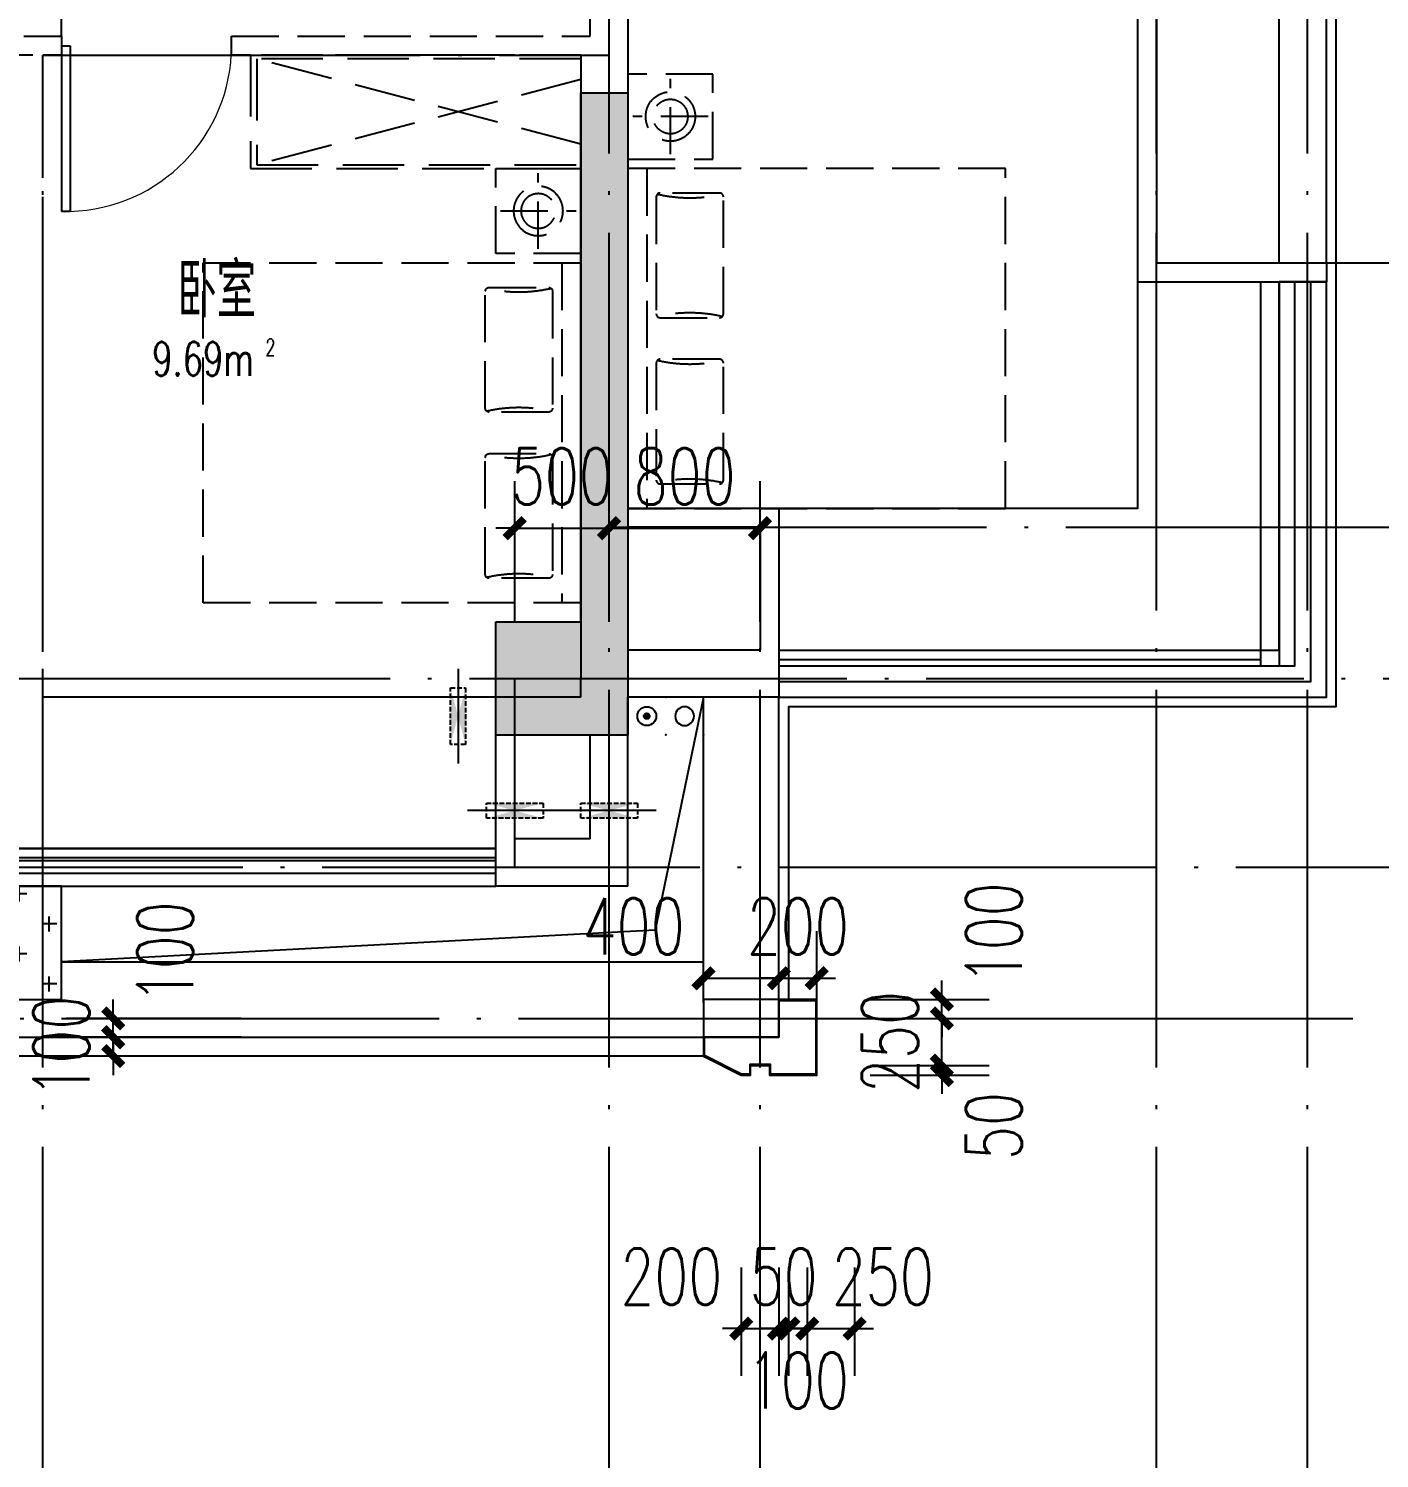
# Model space of a CAD drawing. Extents: x 41972 to 370663, y -1070170 to -56660.
# Drawn here: x 265122 to 272278, y -134116 to -126546 of the extents above; entities that cross this region are included whole.
import ezdxf
from ezdxf.xclip import XClip

# ---------------------------------------------------------------- set-up
doc = ezdxf.new("R2010")
doc.units = 0
doc.header["$LTSCALE"] = 1000
doc.header["$MEASUREMENT"] = 0
doc.header["$XCLIPFRAME"] = 0
for name, pattern in [('110-bz$0$DASH', [0.35, 0.25, -0.1]), ('130-bz$0$DASH', [0.35, 0.25, -0.1]), ('DASH', [0.35, 0.25, -0.1]), ('DOTE', [2.4200000000000004, 2, -0.2, 0.02, -0.2])]:
    doc.linetypes.add(name, pattern=pattern)
doc.layers.get('Defpoints').update_dxf_attribs({"color": 250})
for name, color, linetype in [('110-bz$0$A-FURN_家具', 251, 'Continuous'), ('110-bz$0$A-WALL-墙', 4, 'Continuous'), ('110-bz$0$A-WINDOW-门窗', 2, 'Continuous'), ('110-bz$0$A-填充', 8, 'Continuous'), ('110-bz$0$A-栏杆、扶手', 163, 'Continuous'), ('110-bz$0$A-看线（阳台、空调板、线脚、雨棚等）', 11, 'Continuous'), ('130-bz$0$A-FURN_家具', 251, 'Continuous'), ('A-AXIS_轴号', 3, 'Continuous'), ('A-COLUMN_结构柱', 4, 'Continuous'), ('A-DOTE_轴线', 215, 'DOTE'), ('A-METAL_金属构件', 137, 'Continuous'), ('A-OVER_看线', 253, 'Continuous'), ('A-PUB_DIM_细部尺寸', 64, 'Continuous'), ('A-PUB_HATCH_柱填充', 9, 'Continuous'), ('A-WALL-墙', 4, 'Continuous'), ('A-套管', 140, 'Continuous'), ('A-投影线', 5, 'DASH'), ('A-楼板开洞', 1, 'Continuous'), ('A-立管', 6, 'Continuous'), ('HXwz$0$A-房间名称', 31, 'Continuous'), ('SG-BZC$0$A-立管', 6, 'Continuous'), ('WALL', 9, 'Continuous')]:
    doc.layers.add(name, color=color, linetype=linetype)
doc.styles.add('_TCH_DIM_T3', font='SIMPLEX', dxfattribs={"width": 0.7058823529411765, "bigfont": 'GBCBIG.shx'})
doc.styles.add('HXwz$0$_TCH_SPACE', font='SIMPLEX', dxfattribs={"bigfont": 'GBCBIG'})
doc.dimstyles.new('_TCH_ARCH&&100', dxfattribs={"dimtxt": 297.5, "dimasz": 100, "dimexe": 250, "dimexo": 300, "dimgap": 126.25, "dimtad": 1, "dimdec": 0, "dimzin": 0, "dimdsep": 46, "dimtxsty": '_TCH_DIM_T3', "dimblk": 'ARCHTICK', "dimcen": 0.09, "dimclrt": 7, "dimazin": 2, "dimtfac": 1, "dimtdec": 0, "dimtix": 1, "dimtmove": 2, "dimatfit": 3, "dimfxl": 100, "dimtolj": 1, "dimtzin": 0, "dimarcsym": 0})

# ---------------------------------------------------------------- blocks, each defined once
blk = doc.blocks.new('110-bz$0$A$C642F243C')
at = {"layer": '110-bz$0$A-FURN_家具', "linetype": '110-bz$0$DASH'}
for p, q in [((0, 599.9999999997672), (1300.000000030734, 599.9999999997672)), ((0, 0), (0, 599.9999999997672)), ((1300.000000030734, 599.9999999997672), (1300.000000030734, 0)), ((20, 579.9999999997672), (1280.000000030734, 579.9999999997672)), ((20, 20), (20, 579.9999999997672)), ((20, 579.9999999997672), (1280.000000030734, 20)), ((20, 20), (1280.000000030734, 579.9999999997672)), ((1280.000000030734, 579.9999999997672), (1280.000000030734, 20)), ((1300.000000030734, 0), (0, 0)), ((1280.000000030734, 20), (20, 20))]:
    blk.add_line(p, q, dxfattribs=at)
blk = doc.blocks.new('130-bz$0$A$C15F22F64')
at = {"layer": '130-bz$0$A-FURN_家具', "linetype": '130-bz$0$DASH'}
for p, q in [((449.9999999720603, 0), (0, 0)), ((0, 0), (0, -449.9999999988358)), ((449.9999999720603, -449.9999999988358), (449.9999999720603, 0)), ((224.9999999818392, -425.0000000826549), (224.9999999799766, -25.00000009755604)), ((424.9999999734573, -225.0000000901055), (24.99999998835847, -225.0000000901055)), ((0, -449.9999999988358), (449.9999999720603, -449.9999999988358)), ((1999.999999988824, -499.9999999001157), (-1.117587089538574e-08, -499.9999999001157)), ((-1.117587089538574e-08, -499.9999999001157), (-1.117587089538574e-08, -2299.999999900116)), ((99.99999998882413, -499.9999999001157), (99.99999998882413, -2299.999999998836)), ((1999.999999988824, -2299.999999900116), (1999.999999988824, -499.9999999001157)), ((149.9999999888241, -649.9999999001157), (149.9999999888241, -1270.00000080443)), ((149.9999999888241, -649.9999999988358), (149.9999999888241, -1270.00000090315)), ((149.9999999888241, -649.9999999988358), (149.9999999888241, -1270.00000090315)), ((485.5999999889173, -629.9999999001157), (169.9999999888241, -629.9999999001157)), ((485.5999999889173, -629.9999999988358), (169.9999999888241, -629.9999999988358)), ((485.5999999889173, -629.9999999988358), (169.9999999888241, -629.9999999988358)), ((505.5999999889173, -1270.00000080443), (505.5999999889173, -649.9999999001157)), ((505.5999999889173, -1270.00000090315), (505.5999999889173, -649.9999999988358)), ((505.5999999889173, -1270.00000090315), (505.5999999889173, -649.9999999988358)), ((169.9999999888241, -1290.00000080443), (485.5999999889173, -1290.00000080443)), ((169.9999999888241, -1290.00000090315), (485.5999999889173, -1290.00000090315)), ((169.9999999888241, -1290.00000090315), (485.5999999889173, -1290.00000090315)), ((485.5999999889173, -1509.999998847721), (169.9999999888241, -1509.999998847721)), ((485.5999999889173, -1509.999998946441), (169.9999999888241, -1509.999998946441)), ((485.5999999889173, -1509.999998946441), (169.9999999888241, -1509.999998946441)), ((149.9999999888241, -1529.999998847721), (149.9999999888241, -2149.999999752035)), ((149.9999999888241, -1529.999998946441), (149.9999999888241, -2149.999999850756)), ((149.9999999888241, -1529.999998946441), (149.9999999888241, -2149.999999850756)), ((505.5999999889173, -2149.999999752035), (505.5999999889173, -1529.999998847721)), ((505.5999999889173, -2149.999999850756), (505.5999999889173, -1529.999998946441)), ((505.5999999889173, -2149.999999850756), (505.5999999889173, -1529.999998946441)), ((169.9999999888241, -2169.999999752035), (485.5999999889173, -2169.999999752035)), ((169.9999999888241, -2169.999999850756), (485.5999999889173, -2169.999999850756)), ((169.9999999888241, -2169.999999850756), (485.5999999889173, -2169.999999850756)), ((-1.117587089538574e-08, -2299.999999900116), (1999.999999988824, -2299.999999900116)), ((450.0000000158325, -2349.999999718508), (-1.117587089538574e-08, -2349.999999718508)), ((-1.117587089538574e-08, -2349.999999718508), (-1.117587089538574e-08, -2799.999999718508)), ((224.9999999981374, -2374.999999620719), (224.9999999962747, -2774.999999634689)), ((450.0000000158325, -2799.999999718508), (450.0000000158325, -2349.999999718508)), ((425.000000004191, -2574.999999627704), (24.99999999022111, -2574.999999627704)), ((-1.117587089538574e-08, -2799.999999718508), (450.0000000158325, -2799.999999718508))]:
    blk.add_line(p, q, dxfattribs=at)
for centre, radius in [((224.9999999799766, -224.9999999913853), 130.909090888932), ((224.9999999799766, -224.9999999913853), 91.63636362225245), ((224.9999999962747, -2574.999999726424), 130.9090908984569), ((224.9999999962747, -2574.999999726424), 91.63636362891987)]:
    blk.add_circle(centre, radius, dxfattribs=at)
for centre, radius, start, end in [((169.9999999888241, -649.9999999001157), 20, 90, 180), ((169.9999999888241, -649.9999999988358), 20, 90, 180), ((169.9999999888241, -649.9999999988358), 20, 90, 180), ((327.7999999888707, 112.3759213716257), 767.7355647791629, 257.0582639374383, 282.9417360625617), ((327.7999999888707, 112.3759212729055), 767.7355647791629, 257.0582639374383, 282.9417360625617), ((327.7999999888707, 112.3759212729055), 767.7355647791629, 257.0582639374383, 282.9417360625617), ((485.5999999889173, -649.9999999001157), 20, 0, 90), ((485.5999999889173, -649.9999999988358), 20, 0, 90), ((485.5999999889173, -649.9999999988358), 20, 0, 90), ((169.9999999888241, -1270.00000080443), 20, 180, 270), ((169.9999999888241, -1270.00000090315), 20, 180, 270), ((169.9999999888241, -1270.00000090315), 20, 180, 270), ((327.7999999888707, -2032.37592207524), 767.7355647782902, 77.05826393743826, 102.9417360625617), ((327.7999999888707, -2032.37592217396), 767.7355647782902, 77.05826393743826, 102.9417360625617), ((327.7999999888707, -2032.37592217396), 767.7355647782902, 77.05826393743826, 102.9417360625617), ((485.5999999889173, -1270.00000080443), 20, 270, 0), ((485.5999999889173, -1270.00000090315), 20, 270, 0), ((485.5999999889173, -1270.00000090315), 20, 270, 0), ((169.9999999888241, -1529.999998847721), 20, 90, 180), ((169.9999999888241, -1529.999998946441), 20, 90, 180), ((169.9999999888241, -1529.999998946441), 20, 90, 180), ((485.5999999889173, -1529.999998847721), 20, 0, 90), ((485.5999999889173, -1529.999998946441), 20, 0, 90), ((485.5999999889173, -1529.999998946441), 20, 0, 90), ((327.7999999888707, -767.6240775759798), 767.7355647791629, 257.0582639374383, 282.9417360625617), ((327.7999999888707, -767.6240776747), 767.7355647791629, 257.0582639374383, 282.9417360625617), ((327.7999999888707, -767.6240776747), 767.7355647791629, 257.0582639374383, 282.9417360625617), ((169.9999999888241, -2149.999999752035), 20, 180, 270), ((169.9999999888241, -2149.999999850756), 20, 180, 270), ((169.9999999888241, -2149.999999850756), 20, 180, 270), ((327.7999999888707, -2912.375921022845), 767.7355647782902, 77.05826393743826, 102.9417360625617), ((327.7999999888707, -2912.375921121566), 767.7355647782902, 77.05826393743826, 102.9417360625617), ((327.7999999888707, -2912.375921121566), 767.7355647782902, 77.05826393743826, 102.9417360625617), ((485.5999999889173, -2149.999999752035), 20, 270, 0), ((485.5999999889173, -2149.999999850756), 20, 270, 0), ((485.5999999889173, -2149.999999850756), 20, 270, 0)]:
    blk.add_arc(centre, radius, start, end, dxfattribs=at)
blk = doc.blocks.new('110-bz$0$$DorLib2D$00000001')
for p, q in [((0.45, 0.9750000000000001), (0.5000000000000002, 0.9750000000000001)), ((0.45, 0), (0.45, 0.9750000000000001)), ((0.5, 0), (0.5, 0.9750000000000001)), ((0.5, 0), (0.45, 0))]:
    blk.add_line(p, q)
at = {"lineweight": 13}
blk.add_arc((0.475, 0), 0.975, 91.4692835813538, 180, dxfattribs=at)
blk = doc.blocks.new('110-bz$0$$WINLIB2D$00000001')
at = {"color": 0}
for points in [[(-0.4999999999999964, 0.5000000000000142), (-0.4999999999999964, -0.4999999999999858)], [(-0.4999999999999964, 0.5000000000000142), (0.5000000000000036, 0.5000000000000142)], [(0.5000000000000036, -0.4999999999999858), (0.5000000000000036, 0.5000000000000142)], [(0.5000000000000036, 0.1666666666666714), (-0.4999999999999964, 0.1666666666666714)], [(0.5000000000000036, -0.1666666666666572), (-0.4999999999999964, -0.1666666666666572)], [(-0.4999999999999964, -0.4999999999999858), (0.5000000000000036, -0.4999999999999858)]]:
    blk.add_lwpolyline(points, dxfattribs=at)
blk = doc.blocks.new('110-bz')
at = {"layer": '110-bz$0$A-填充'}
h = blk.add_hatch(dxfattribs=at)
h.set_pattern_fill('CROSS', color=8, scale=100)
h.set_pattern_definition([(0, (0, 0), (158.75, 158.75), [79.375, -238.125]), (90, (39.6875, -39.6875), (-158.75, 158.75), [79.375, -238.125])])
h.paths.add_polyline_path([(6599.999999991065, -1100.00000647211), (6599.999999998603, -1699.999999954918), (11550.00000010958, -1699.99999989249), (11550.00000162059, -1100.000017151062)])
at = {"layer": '110-bz$0$A-WALL-墙'}
for p, q in [((-99.99999999988358, 2200.000000000007), (-99.99999999970896, 4600.000000000007)), ((900.0000000000582, 4600), (900.0000000000582, 2100)), ((150.0000000001164, 2200), (150.0000000002838, 4500)), ((800.0000000000582, 4500), (800.0000000000582, 2200)), ((3600.000000000059, 3500.000000000175), (3600.000000000058, 3300)), ((3800.000000000059, 3400.000000000038), (3800.000000000059, 3500.000000000175)), ((3600.000000000058, 3300.000000000005), (3599.999999999947, 900)), ((3850.000000000058, 3300.000000000059), (3849.999999999942, 800)), ((-99.99999999988358, 2200.000000000005), (-99.99999999988887, 2099.999999999938)), ((800.0000000000582, 2200), (150.0000000001164, 2200)), ((-99.99999999988887, 2099.999999999938), (150.0000000001111, 2099.999999999925)), ((900.0000000000582, 2100), (150.0000000001111, 2100)), ((2799.999999999942, 900), (3599.999999999947, 900)), ((2799.999999999942, 900), (2799.999999999942, 150)), ((2899.999999999942, 800), (3599.999999999942, 800)), ((2899.999999999942, 800), (2899.999999999942, 150)), ((3599.999999999942, 800), (3599.999999999942, 150)), ((3849.999999999942, 800), (3849.999999999942, 0)), ((2799.999999999942, 150), (2799.999999998414, -99.99999999999999)), ((2899.999999999942, 150), (3599.999999999942, 150)), ((3849.999999999942, -100), (3849.999999999942, 0)), ((2799.999999998414, -99.99999999999999), (2899.999999999942, -100)), ((2899.999999999942, -100), (3599.999999999942, -100)), ((3599.999999999942, -200), (3599.999999999942, -100)), ((3849.999999999942, -100), (4299.999999999942, -100)), ((4299.999999999943, -900), (4299.999999999942, -100)), ((3599.999999999942, -1100), (3599.999999999942, -200)), ((3799.999999999942, -850), (3799.999999999942, -300)), ((3799.999999999942, -300), (4199.999999999942, -300)), ((4199.999999999942, -850), (4199.999999999942, -300)), ((3799.999999999942, -850), (4199.999999999942, -850)), ((4299.999999998676, -1100), (4299.999999998676, -900.0000000000003)), ((3599.999999999942, -1100), (4199.999999999942, -1100)), ((4199.999999999942, -1100), (4299.999999998676, -1100))]:
    blk.add_line(p, q, dxfattribs=at)
at = {"layer": '110-bz$0$A-WALL-墙', "linetype": '110-bz$0$DASH'}
for p, q in [((5699.999999999803, 3400.000000000776), (3800.000000000059, 3400.000000000038)), ((5699.999999999841, 3300.000000000777), (5699.999999999803, 3400.000000000776)), ((6800.000000000001, 3400.000000001202), (6599.999999999812, 3400.000000001125)), ((6599.999999999812, 3400.000000001125), (6599.999999999851, 3300.000000001126)), ((3850.000000000058, 3300.000000000059), (5699.999999999841, 3300.000000000777)), ((6599.999999999851, 3300.000000001126), (6700.000000000059, 3300.000000001165)), ((6700.000000001863, 200), (6700.000000000059, 3300.000000001165)), ((6700.000000002503, -899.9999999995343), (6700.000000001863, 200)), ((6700.000000002503, -899.9999999995343), (6800.000000002503, -899.9999999994761))]:
    blk.add_line(p, q, dxfattribs=at)
at = {"layer": '110-bz$0$A-WINDOW-门窗'}
for p, q in [((150.0000000001111, 2099.999999999925), (-99.9999999998889, 2099.999999999939)), ((2799.999999998414, 150), (2799.999999998414, -100)), ((3850, -100.0000000001164), (6700.000007195456, -100.0001581414836))]:
    blk.add_line(p, q, dxfattribs=at)
for points in [[(2799.999999998414, -100), (-100.0000000000053, -99.99999999999999), (-99.9999999998889, 2099.999999999939)], [(2799.999999998414, -16.66666666666667), (-16.66666666666757, -16.66666666666666), (-16.66666666655557, 2099.999999999934)], [(2799.999999998414, 66.66666666666666), (66.66666666667018, 66.66666666666667), (66.66666666677776, 2099.99999999993)], [(2799.999999998414, 150), (150.0000000000079, 150), (150.0000000001111, 2099.999999999925)], [(900.0000000004948, 2099.999999999534), (899.9999999993597, 900.0000000005821), (3599.999999979103, 900.0000000005821)]]:
    blk.add_lwpolyline(points, dxfattribs=at)
at = {"layer": '110-bz$0$A-填充', "color": 8}
blk.add_lwpolyline([(6599.999999991036, -1100.00000647211), (11550.00000162059, -1100.000017151062), (11550.00000010958, -1699.99999989249), (6599.999999998603, -1699.999999954918), (6599.999999991036, -1100.00000647211)], dxfattribs=at)
at = {"layer": '110-bz$0$A-栏杆、扶手'}
for p, q in [((4299.999999996187, -900.0000000009313), (11549.99999999104, -900)), ((4299.999999996187, -950.0000000009313), (11549.99999999104, -950))]:
    blk.add_line(p, q, dxfattribs=at)
for points in [[(2799.999999998661, 149.9999999992142), (249.9999989317439, 149.9999999996799)], [(2799.999999998661, 99.9999999992142), (249.9999989317439, 99.99999999965075)]]:
    blk.add_lwpolyline(points, dxfattribs=at)
at = {"layer": '110-bz$0$A-看线（阳台、空调板、线脚、雨棚等）'}
for points in [[(11550.0000002179, -1899.99999989249), (2800.000000000058, -1900.000000000349), (2800.000000000058, -100.0000000006985)], [(6599.999999996071, -1499.999999954947), (3200.000000000058, -1499.999999997817), (3200.000000000058, -100.0000000006985)], [(11550.0000002179, -1699.99999989249), (6599.999999998603, -1699.999999954947)]]:
    blk.add_lwpolyline(points, dxfattribs=at)
at = {"layer": 'A-WALL-墙'}
for p, q in [((149.9999989299977, 2100.000000000172), (149.9999989300559, 66.66666666694518)), ((249.9999989299977, 2100.000000000175), (149.9999989299977, 2100.000000000172)), ((249.9999989299977, 2100.000000000175), (249.9999989300559, 66.666666666948)), ((249.9999989300559, 66.666666666948), (149.9999989300559, 66.66666666694518))]:
    blk.add_line(p, q, dxfattribs=at)
at = {"layer": 'A-投影线'}
blk.add_line((6600.000000003172, 3400.000000001019), (6600.000000003172, 4506.250000000087), dxfattribs=at)
at = {"layer": 'A-楼板开洞'}
blk.add_lwpolyline([(3199.999999991094, -100.0000000000582), (3455.957600045978, -1332.643869578751), (6599.999999996071, -1499.999999954947)], dxfattribs=at)
ref = blk.add_blockref('110-bz$0$A$C642F243C', (3400.009999942326, 2700.000000000116), dxfattribs=dict(xscale=1.6923))
XClip(ref).set_block_clipping_path([(1300.5909118076088, 0), (1300.0000000307336, 629.9999999730499), (265.90439050817076, 599.9999999996508), (265.9043905082581, -4.493631422519684e-08), (1070.8561189402608, -4.493631422519684e-08)])
ref = blk.add_blockref('130-bz$0$A$C15F22F64', (3599.999999988882, 3199.999999900698), dxfattribs=dict(xscale=-1, rotation=359.9999999999864))
XClip(ref).set_block_clipping_path([(-1, -2299.99999990013), (2061.492277801939, 0)])
ref = blk.add_blockref('130-bz$0$A$C15F22F64', (3849.999999991036, 2700.000000000116))
XClip(ref).set_block_clipping_path([(-1, -2299.99999990013), (2061.492277801939, 0)])
at = {"layer": '110-bz$0$A-WINDOW-门窗', "xscale": -900, "yscale": 900, "zscale": 100, "rotation": 180.0000000000222}
blk.add_blockref('110-bz$0$$DorLib2D$00000001', (6149.999999999825, 3350.000000000951), dxfattribs=at)
at = {"layer": '110-bz$0$A-WINDOW-门窗', "xscale": -7249.999999992404, "yscale": 200, "zscale": 200}
blk.add_blockref('110-bz$0$$WINLIB2D$00000001', (7924.999999994878, -1000), dxfattribs=at)
blk = doc.blocks.new('34GTQ24TG')
at = {"layer": 'A-立管'}
blk.add_hatch(color=256, dxfattribs=at).paths.add_polyline_path([(0, -15, -1), (0, 14.99999999976717, -1), (0, -15)])
for radius in [49.99999999999999, 15]:
    blk.add_circle((0, 0), radius, dxfattribs=at)
blk = doc.blocks.new('SG-BZC$0$立管%%c100')
at = {"layer": 'SG-BZC$0$A-立管'}
blk.add_circle((100, -100), 50, dxfattribs=at)
for p in [(0, 0), (200, 0), (0, -200), (200, -200)]:
    blk.add_point(p, dxfattribs=at)
blk = doc.blocks.new('SG-BZC')
at = {"layer": 'A-立管', "xscale": -1}
blk.add_blockref('34GTQ24TG', (-8049.792000439746, 900.208000004437), dxfattribs=at)
at = {"layer": 'SG-BZC$0$A-立管', "xscale": 0.9979199999999996, "yscale": 0.9979199999999996, "zscale": 0.9979199999999996, "rotation": 180}
blk.add_blockref('SG-BZC$0$立管%%c100', (-8150.416001510195, 800.416000215715), dxfattribs=at)
blk = doc.blocks.new('P-套管（空调预留洞高位）')
at = {"layer": 'A-套管', "ltscale": 0.1}
h = blk.add_hatch(color=256, dxfattribs=at)
h.dxf.hatch_style = 1
h.paths.add_polyline_path([(150.0000000000291, 40.00000000001455), (-150.0000000106811, 40.00000000001455), (2.5902409106493e-09, -9.167706593871117e-10), (150.0000000000291, 40.00000000001455)])
h.paths.add_polyline_path([(2.5902409106493e-09, -9.167706593871117e-10), (-149.9999999894935, -39.99999999998545), (150.0000000105065, -39.99999999998545), (2.5902409106493e-09, -9.167706593871117e-10)])
blk.add_line((249.9999999999709, 1.455191522836685e-11), (-249.9999999999709, 2.91038304567337e-11), dxfattribs=at)
at = {"layer": 'A-套管', "linetype": 'DASH', "ltscale": 0.1}
blk.add_lwpolyline([(150.0000000105647, -39.99999999998545), (-149.9999999894353, -39.99999999998545), (-150.0000000105647, 40.00000000001455), (150.0000000000291, 40.00000000001455)], close=True, dxfattribs=at)
blk = doc.blocks.new('CG-BZC')
at = {"layer": 'A-套管', "extrusion": (0, 0, -1), "zscale": -1, "rotation": 90}
blk.add_blockref('P-套管（空调预留洞高位）', (-2239.745442436804, -7999.999408997217), dxfattribs=at)
at = {"layer": 'A-套管', "extrusion": (0, 0, -1), "zscale": -1}
for p in [(-1439.74544030457, -8499.999408717966), (-1939.745441375155, -8499.999408717966)]:
    blk.add_blockref('P-套管（空调预留洞高位）', p, dxfattribs=at)
blk = doc.blocks.new('A$C18840BC2')
at = {"layer": 'A-PUB_HATCH_柱填充'}
blk.add_hatch(color=256, dxfattribs=at).paths.add_polyline_path([(-0.005030293570598587, 1200.000000009488), (699.9949697064294, 1200.000000009488), (699.9949697064294, 1800.000000009488), (249.9949697064294, 1800.000000009488), (249.9949697064294, 4599.999991672928), (-0.005030293570598587, 4599.999991672928), (-0.005030293570598587, 1200.000000009488)])
at = {"layer": 'A-COLUMN_结构柱'}
for p, q in [((249.9949697064294, 4599.999991672928), (-0.005030293570598587, 4599.999991672928)), ((-0.005030293570598587, 4599.999991672928), (-0.005030293570598587, 1200.000000009488)), ((249.9949697064294, 1800.000000009488), (249.9949697064294, 4599.999991672928)), ((699.9949697064294, 1800.000000009488), (249.9949697064294, 1800.000000009488)), ((699.9949697064294, 1200.000000009488), (699.9949697064294, 1800.000000009488)), ((-0.005030293570598587, 1200.000000009488), (699.9949697064294, 1200.000000009488))]:
    blk.add_line(p, q, dxfattribs=at)
blk = doc.blocks.new('_ArchTick')
at = {"color": 0, "linetype": 'ByBlock', "const_width": 0.4}
blk.add_lwpolyline([(-0.5, -0.5), (0.5, 0.5)], dxfattribs=at)
blk = doc.blocks.new('*D5124')
at = {"layer": 'A-AXIS_轴号', "color": 0, "lineweight": -2, "transparency": 16777216}
for p, q in [((38246.6808225337, 16299.99973641622), (37363.02300763097, 16299.99973641622)), ((37613.02300763097, 14999.99973641627), (37613.02300763097, 16299.99973641622)), ((38246.6808225337, 14999.99973641627), (37363.02300763097, 14999.99973641627))]:
    blk.add_line(p, q, dxfattribs=at)
at = {"layer": 'Defpoints', "color": 0, "transparency": 16777216}
for p in [(37613.02300763097, 16299.99973641622), (38546.6808225337, 16299.99973641622), (38546.6808225337, 14999.99973641627)]:
    blk.add_point(p, dxfattribs=at)
at = {"layer": 'A-AXIS_轴号', "color": 0, "lineweight": -2, "transparency": 16777216, "xscale": 100, "yscale": 100, "zscale": 100}
for p, rotation in [((37613.02300763097, 16299.99973641622), 90), ((37613.02300763097, 14999.99973641627), 270)]:
    blk.add_blockref('_ArchTick', p, dxfattribs=dict(at, rotation=rotation))
at = {"layer": 'A-AXIS_轴号', "color": 7, "transparency": 16777216, "insert": (37338.02300763097, 15649.99973641625), "char_height": 297.5, "attachment_point": 5, "rotation": 90, "style": '_TCH_DIM_T3'}
blk.add_mtext('\\A1;1300', dxfattribs=at)
blk = doc.blocks.new('*D5212')
at = {"layer": 'A-PUB_DIM_细部尺寸', "color": 0, "lineweight": -2, "transparency": 16777216}
for p, q in [((40800.00044712747, 11999.99973641627), (40800.00044712747, 12745.24324153876)), ((41300.00044712747, 11999.99973641627), (41300.00044712747, 12745.24324153876)), ((40800.00044712747, 12495.24324153876), (40700.00044712747, 12495.24324153876)), ((40800.00044712747, 12495.24324153876), (41300.00044712747, 12495.24324153876)), ((41300.00044712747, 12495.24324153876), (41400.00044712747, 12495.24324153876))]:
    blk.add_line(p, q, dxfattribs=at)
at = {"layer": 'Defpoints', "color": 0, "transparency": 16777216}
for p in [(41300.00044712747, 12495.24324153876), (40800.00044712747, 11699.99973641627), (41300.00044712747, 11699.99973641627)]:
    blk.add_point(p, dxfattribs=at)
at = {"layer": 'A-PUB_DIM_细部尺寸', "color": 0, "lineweight": -2, "transparency": 16777216, "xscale": 100, "yscale": 100, "zscale": 100}
blk.add_blockref('_ArchTick', (40800.00044712747, 12495.24324153876), dxfattribs=at)
at = {"layer": 'A-PUB_DIM_细部尺寸', "color": 0, "lineweight": -2, "transparency": 16777216, "xscale": 100, "yscale": 100, "zscale": 100, "rotation": 180}
blk.add_blockref('_ArchTick', (41300.00044712747, 12495.24324153876), dxfattribs=at)
at = {"layer": 'A-PUB_DIM_细部尺寸', "color": 7, "transparency": 16777216, "insert": (41050.00044712747, 12770.24324153876), "char_height": 297.5, "attachment_point": 5, "style": '_TCH_DIM_T3'}
blk.add_mtext('\\A1;500', dxfattribs=at)
blk = doc.blocks.new('*D5213')
at = {"layer": 'A-PUB_DIM_细部尺寸', "color": 0, "lineweight": -2, "transparency": 16777216}
for p, q in [((41300.00044712747, 11999.99973641627), (41300.00044712747, 12745.24324153876)), ((42100.00044605523, 11999.99973641627), (42100.00044605523, 12745.24324153876)), ((41300.00044712747, 12495.24324153876), (42100.00044605523, 12495.24324153876))]:
    blk.add_line(p, q, dxfattribs=at)
at = {"layer": 'Defpoints', "color": 0, "transparency": 16777216}
for p in [(42100.00044605523, 12495.24324153876), (41300.00044712747, 11699.99973641627), (42100.00044605523, 11699.99973641627)]:
    blk.add_point(p, dxfattribs=at)
at = {"layer": 'A-PUB_DIM_细部尺寸', "color": 0, "lineweight": -2, "transparency": 16777216, "xscale": 100, "yscale": 100, "zscale": 100, "rotation": 180}
blk.add_blockref('_ArchTick', (41300.00044712747, 12495.24324153876), dxfattribs=at)
at = {"layer": 'A-PUB_DIM_细部尺寸', "color": 0, "lineweight": -2, "transparency": 16777216, "xscale": 100, "yscale": 100, "zscale": 100}
blk.add_blockref('_ArchTick', (42100.00044605523, 12495.24324153876), dxfattribs=at)
at = {"layer": 'A-PUB_DIM_细部尺寸', "color": 7, "transparency": 16777216, "insert": (41700.00044659135, 12770.24324153876), "char_height": 297.5, "attachment_point": 5, "style": '_TCH_DIM_T3'}
blk.add_mtext('\\A1;800', dxfattribs=at)
blk = doc.blocks.new('HXwz')
at = {"layer": 'HXwz$0$A-房间名称', "style": 'HXwz$0$_TCH_SPACE'}
blk.add_text('卧室', height=289.3617021276596, dxfattribs=at).set_placement((127413.2978723517, 1910.000000054599))
at = {"layer": 'HXwz$0$A-房间名称', "style": 'HXwz$0$_TCH_SPACE', "width": 0.7058823529411765}
for s, height, p in [('9.69m', 178.5, (127279.0000000113, 1602.875000054599)), ('2', 89.24999999999999, (127879.0000000113, 1707.875000054599))]:
    blk.add_text(s, height=height, dxfattribs=at).set_placement(p)
blk = doc.blocks.new('A$C09CB0F95')
at = {"layer": 'A-METAL_金属构件'}
blk.add_lwpolyline([(200.0000652584713, 395.0002665643115), (5.000065258529503, 395.0002665643115), (5.000065258529503, 5.00026656431146), (245.0000652585295, 5.00026656431146), (245.0000652585295, 55.00026656431146), (355.0000652585295, 55.00026656431146), (355.0000652585295, 5.00026656431146), (399.3845371304196, 5.00026656431146), (595.0000652585295, 103.9041485963098), (595.0000652585295, 200.0002665638458), (600.0000652585295, 200.0002665638458), (600.0000652585295, 100.0002665643115), (400.0000652585295, 0.0002665643114596605), (350.0000652585295, 0.0002665643114596605), (350.0000652585295, 50.00026656431146), (250.0000652585295, 50.00026656431146), (250.0000652585295, 0.0002665643114596605), (6.525852950289845e-05, 0.0002665643114596605), (6.525852950289845e-05, 400.0002665643115), (200.0000652584713, 400.0002665643115)], close=True, dxfattribs=at)
blk.add_lwpolyline([(200.0000652584713, 395.0002665643115), (200.0000652586459, 200.0002665642533), (595.0000652585295, 200.0002665638458)], dxfattribs=at)
blk = doc.blocks.new('e32')
at = {"layer": 'A-OVER_看线'}
for points in [[(83496.42167743272, 184615.443292128), (79896.42167743295, 184615.443292128), (79896.42167743295, 176515.4432921236), (82796.42167742399, 176515.4432921236), (82796.42167742399, 174965.4432921236)], [(83246.42167743304, 174665.4432921236), (87046.42167742303, 174665.4432921236), (87046.4216774269, 174665.4432921236), (94446.42167742283, 174665.4432921236)]]:
    blk.add_lwpolyline(points, dxfattribs=at)
at = {"layer": 'A-WALL-墙'}
for p, q in [((82846.42167743307, 174965.443292128), (83246.42167742399, 174965.443292128)), ((82846.42167743307, 174965.443292128), (82846.42167743307, 174765.443292128)), ((83246.42167742399, 174965.443292128), (83246.42167742399, 174765.443292128)), ((82846.42167743307, 174765.443292128), (83246.42167742399, 174765.443292128))]:
    blk.add_line(p, q, dxfattribs=at)
at = {"layer": 'A-METAL_金属构件'}
blk.add_blockref('A$C09CB0F95', (82646.42161217451, 174565.4430255593), dxfattribs=at)
blk = doc.blocks.new('*D6485')
at = {"layer": 'A-PUB_DIM_细部尺寸', "color": 0, "lineweight": -2, "transparency": 16777216}
for p, q in [((269960.0968456373, -132036.5205732596), (269960.0968456373, -131936.5205732596)), ((269579.3379529763, -132036.5205732596), (270210.0968456373, -132036.5205732596)), ((269579.3379529763, -132086.5205732551), (270210.0968456373, -132086.5205732551)), ((269960.0968456373, -132086.5205732551), (269960.0968456373, -132036.5205732596)), ((269960.0968456373, -132086.5205732551), (269960.0968456373, -132186.5205732551))]:
    blk.add_line(p, q, dxfattribs=at)
at = {"layer": 'Defpoints', "color": 0, "transparency": 16777216}
for p in [(269279.3379529763, -132036.5205732596), (269279.3379529763, -132086.5205732551), (269960.0968456373, -132036.5205732596)]:
    blk.add_point(p, dxfattribs=at)
at = {"layer": 'A-PUB_DIM_细部尺寸', "color": 0, "lineweight": -2, "transparency": 16777216, "xscale": 100, "yscale": 100, "zscale": 100}
for p, rotation in [((269960.0968456373, -132036.5205732596), 270), ((269960.0968456373, -132086.5205732551), 90)]:
    blk.add_blockref('_ArchTick', p, dxfattribs=dict(at, rotation=rotation))
at = {"layer": 'A-PUB_DIM_细部尺寸', "color": 7, "transparency": 16777216, "insert": (270235.0968456372, -132356.5205732551), "char_height": 297.5, "attachment_point": 5, "rotation": 90, "style": '_TCH_DIM_T3'}
blk.add_mtext('\\A1;50', dxfattribs=at)
blk = doc.blocks.new('*D6486')
at = {"layer": 'A-PUB_DIM_细部尺寸', "color": 0, "lineweight": -2, "transparency": 16777216}
for p, q in [((269960.0968456373, -131786.520573251), (269960.0968456373, -131686.520573251)), ((269579.3379529763, -131786.520573251), (270210.0968456373, -131786.520573251)), ((269960.0968456373, -132036.5205732596), (269960.0968456373, -131786.520573251)), ((269579.3379529763, -132036.5205732596), (270210.0968456373, -132036.5205732596)), ((269960.0968456373, -132036.5205732596), (269960.0968456373, -132136.5205732596))]:
    blk.add_line(p, q, dxfattribs=at)
at = {"layer": 'Defpoints', "color": 0, "transparency": 16777216}
for p in [(269279.3379529763, -131786.520573251), (269960.0968456373, -131786.520573251), (269279.3379529763, -132036.5205732596)]:
    blk.add_point(p, dxfattribs=at)
at = {"layer": 'A-PUB_DIM_细部尺寸', "color": 0, "lineweight": -2, "transparency": 16777216, "xscale": 100, "yscale": 100, "zscale": 100}
for p, rotation in [((269960.0968456373, -131786.520573251), 270), ((269960.0968456373, -132036.5205732596), 90)]:
    blk.add_blockref('_ArchTick', p, dxfattribs=dict(at, rotation=rotation))
at = {"layer": 'A-PUB_DIM_细部尺寸', "color": 7, "transparency": 16777216, "insert": (269685.0968456373, -131911.5205732553), "char_height": 297.5, "attachment_point": 5, "rotation": 90, "style": '_TCH_DIM_T3'}
blk.add_mtext('\\A1;250', dxfattribs=at)
blk = doc.blocks.new('*D6487')
at = {"layer": 'A-PUB_DIM_细部尺寸', "color": 0, "lineweight": -2, "transparency": 16777216}
for p, q in [((269960.0968456373, -131686.5205732551), (269960.0968456373, -131586.5205732551)), ((269579.3379529763, -131686.5205732551), (270210.0968456373, -131686.5205732551)), ((269960.0968456373, -131786.520573251), (269960.0968456373, -131686.5205732551)), ((269579.3379529763, -131786.520573251), (270210.0968456373, -131786.520573251)), ((269960.0968456373, -131786.520573251), (269960.0968456373, -131886.520573251))]:
    blk.add_line(p, q, dxfattribs=at)
at = {"layer": 'Defpoints', "color": 0, "transparency": 16777216}
for p in [(269279.3379529763, -131686.5205732551), (269960.0968456373, -131686.5205732551), (269279.3379529763, -131786.520573251)]:
    blk.add_point(p, dxfattribs=at)
at = {"layer": 'A-PUB_DIM_细部尺寸', "color": 0, "lineweight": -2, "transparency": 16777216, "xscale": 100, "yscale": 100, "zscale": 100}
for p, rotation in [((269960.0968456373, -131686.5205732551), 270), ((269960.0968456373, -131786.520573251), 90)]:
    blk.add_blockref('_ArchTick', p, dxfattribs=dict(at, rotation=rotation))
at = {"layer": 'A-PUB_DIM_细部尺寸', "color": 7, "transparency": 16777216, "insert": (270235.0968456372, -131336.5205732551), "char_height": 297.5, "attachment_point": 5, "rotation": 90, "style": '_TCH_DIM_T3'}
blk.add_mtext('\\A1;100', dxfattribs=at)
blk = doc.blocks.new('*D6488')
at = {"layer": 'A-PUB_DIM_细部尺寸', "color": 0, "lineweight": -2, "transparency": 16777216}
for p, q in [((268897.0016237128, -133105.3962795743), (268897.0016237128, -133678.8324064347)), ((269097.0016237202, -133105.3962795743), (269097.0016237202, -133678.8324064347)), ((268897.0016237128, -133428.8324064347), (268797.0016237128, -133428.8324064347)), ((268897.0016237128, -133428.8324064347), (269097.0016237202, -133428.8324064347)), ((269097.0016237202, -133428.8324064347), (269197.0016237202, -133428.8324064347))]:
    blk.add_line(p, q, dxfattribs=at)
at = {"layer": 'Defpoints', "color": 0, "transparency": 16777216}
for p in [(268897.0016237128, -132805.3962795743), (269097.0016237202, -132805.3962795743), (269097.0016237202, -133428.8324064347)]:
    blk.add_point(p, dxfattribs=at)
at = {"layer": 'A-PUB_DIM_细部尺寸', "color": 0, "lineweight": -2, "transparency": 16777216, "xscale": 100, "yscale": 100, "zscale": 100}
blk.add_blockref('_ArchTick', (268897.0016237128, -133428.8324064347), dxfattribs=at)
at = {"layer": 'A-PUB_DIM_细部尺寸', "color": 0, "lineweight": -2, "transparency": 16777216, "xscale": 100, "yscale": 100, "zscale": 100, "rotation": 180}
blk.add_blockref('_ArchTick', (269097.0016237202, -133428.8324064347), dxfattribs=at)
at = {"layer": 'A-PUB_DIM_细部尺寸', "color": 7, "transparency": 16777216, "insert": (268527.0016237128, -133153.8324064347), "char_height": 297.5, "attachment_point": 5, "style": '_TCH_DIM_T3'}
blk.add_mtext('\\A1;200', dxfattribs=at)
blk = doc.blocks.new('*D6489')
at = {"layer": 'A-PUB_DIM_细部尺寸', "color": 0, "lineweight": -2, "transparency": 16777216}
for p, q in [((269097.0016237202, -133105.3962795743), (269097.0016237202, -133678.8324064347)), ((269147.0016237202, -133105.3962795743), (269147.0016237202, -133678.8324064347)), ((269097.0016237202, -133428.8324064347), (268997.0016237202, -133428.8324064347)), ((269097.0016237202, -133428.8324064347), (269147.0016237202, -133428.8324064347)), ((269147.0016237202, -133428.8324064347), (269247.0016237202, -133428.8324064347))]:
    blk.add_line(p, q, dxfattribs=at)
at = {"layer": 'Defpoints', "color": 0, "transparency": 16777216}
for p in [(269097.0016237202, -132805.3962795743), (269147.0016237202, -132805.3962795743), (269147.0016237202, -133428.8324064347)]:
    blk.add_point(p, dxfattribs=at)
at = {"layer": 'A-PUB_DIM_细部尺寸', "color": 0, "lineweight": -2, "transparency": 16777216, "xscale": 100, "yscale": 100, "zscale": 100}
blk.add_blockref('_ArchTick', (269097.0016237202, -133428.8324064347), dxfattribs=at)
at = {"layer": 'A-PUB_DIM_细部尺寸', "color": 0, "lineweight": -2, "transparency": 16777216, "xscale": 100, "yscale": 100, "zscale": 100, "rotation": 180}
blk.add_blockref('_ArchTick', (269147.0016237202, -133428.8324064347), dxfattribs=at)
at = {"layer": 'A-PUB_DIM_细部尺寸', "color": 7, "transparency": 16777216, "insert": (269122.0016237202, -133153.8324064347), "char_height": 297.5, "attachment_point": 5, "style": '_TCH_DIM_T3'}
blk.add_mtext('\\A1;50', dxfattribs=at)
blk = doc.blocks.new('*D6490')
at = {"layer": 'A-PUB_DIM_细部尺寸', "color": 0, "lineweight": -2, "transparency": 16777216}
for p, q in [((269147.0016237202, -133105.3962795743), (269147.0016237202, -133678.8324064347)), ((269247.0016237202, -133105.3962795743), (269247.0016237202, -133678.8324064347)), ((269147.0016237202, -133428.8324064347), (269047.0016237202, -133428.8324064347)), ((269147.0016237202, -133428.8324064347), (269247.0016237202, -133428.8324064347)), ((269247.0016237202, -133428.8324064347), (269347.0016237202, -133428.8324064347))]:
    blk.add_line(p, q, dxfattribs=at)
at = {"layer": 'Defpoints', "color": 0, "transparency": 16777216}
for p in [(269147.0016237202, -132805.3962795743), (269247.0016237202, -132805.3962795743), (269247.0016237202, -133428.8324064347)]:
    blk.add_point(p, dxfattribs=at)
at = {"layer": 'A-PUB_DIM_细部尺寸', "color": 0, "lineweight": -2, "transparency": 16777216, "xscale": 100, "yscale": 100, "zscale": 100}
blk.add_blockref('_ArchTick', (269147.0016237202, -133428.8324064347), dxfattribs=at)
at = {"layer": 'A-PUB_DIM_细部尺寸', "color": 0, "lineweight": -2, "transparency": 16777216, "xscale": 100, "yscale": 100, "zscale": 100, "rotation": 180}
blk.add_blockref('_ArchTick', (269247.0016237202, -133428.8324064347), dxfattribs=at)
at = {"layer": 'A-PUB_DIM_细部尺寸', "color": 7, "transparency": 16777216, "insert": (269197.0016237202, -133703.8324064347), "char_height": 297.5, "attachment_point": 5, "style": '_TCH_DIM_T3'}
blk.add_mtext('\\A1;100', dxfattribs=at)
blk = doc.blocks.new('*D6491')
at = {"layer": 'A-PUB_DIM_细部尺寸', "color": 0, "lineweight": -2, "transparency": 16777216}
for p, q in [((269247.0016237202, -133105.3962795743), (269247.0016237202, -133678.8324064347)), ((269497.0016237202, -133105.3962795743), (269497.0016237202, -133678.8324064347)), ((269247.0016237202, -133428.8324064347), (269147.0016237202, -133428.8324064347)), ((269247.0016237202, -133428.8324064347), (269497.0016237202, -133428.8324064347)), ((269497.0016237202, -133428.8324064347), (269597.0016237202, -133428.8324064347))]:
    blk.add_line(p, q, dxfattribs=at)
at = {"layer": 'Defpoints', "color": 0, "transparency": 16777216}
for p in [(269247.0016237202, -132805.3962795743), (269497.0016237202, -132805.3962795743), (269497.0016237202, -133428.8324064347)]:
    blk.add_point(p, dxfattribs=at)
at = {"layer": 'A-PUB_DIM_细部尺寸', "color": 0, "lineweight": -2, "transparency": 16777216, "xscale": 100, "yscale": 100, "zscale": 100}
blk.add_blockref('_ArchTick', (269247.0016237202, -133428.8324064347), dxfattribs=at)
at = {"layer": 'A-PUB_DIM_细部尺寸', "color": 0, "lineweight": -2, "transparency": 16777216, "xscale": 100, "yscale": 100, "zscale": 100, "rotation": 180}
blk.add_blockref('_ArchTick', (269497.0016237202, -133428.8324064347), dxfattribs=at)
at = {"layer": 'A-PUB_DIM_细部尺寸', "color": 7, "transparency": 16777216, "insert": (269647.2127205577, -133153.8324064347), "char_height": 297.5, "attachment_point": 5, "style": '_TCH_DIM_T3'}
blk.add_mtext('\\A1;250', dxfattribs=at)
blk = doc.blocks.new('*D6492')
at = {"layer": 'A-PUB_DIM_细部尺寸', "color": 0, "lineweight": -2, "transparency": 16777216}
for p, q in [((268697.0016226582, -131702.1039698063), (268697.0016226582, -131324.0553348107)), ((269097.0016215859, -131702.1039698063), (269097.0016215859, -131324.0553348107)), ((268697.0016226582, -131574.0553348107), (269097.0016215859, -131574.0553348107))]:
    blk.add_line(p, q, dxfattribs=at)
at = {"layer": 'Defpoints', "color": 0, "transparency": 16777216}
for p in [(269097.0016215859, -131574.0553348107), (268697.0016226582, -132002.1039698063), (269097.0016215859, -132002.1039698063)]:
    blk.add_point(p, dxfattribs=at)
at = {"layer": 'A-PUB_DIM_细部尺寸', "color": 0, "lineweight": -2, "transparency": 16777216, "xscale": 100, "yscale": 100, "zscale": 100, "rotation": 180}
blk.add_blockref('_ArchTick', (268697.0016226582, -131574.0553348107), dxfattribs=at)
at = {"layer": 'A-PUB_DIM_细部尺寸', "color": 0, "lineweight": -2, "transparency": 16777216, "xscale": 100, "yscale": 100, "zscale": 100}
blk.add_blockref('_ArchTick', (269097.0016215859, -131574.0553348107), dxfattribs=at)
at = {"layer": 'A-PUB_DIM_细部尺寸', "color": 7, "transparency": 16777216, "insert": (268327.0016226582, -131299.0553348107), "char_height": 297.5, "attachment_point": 5, "style": '_TCH_DIM_T3'}
blk.add_mtext('\\A1;400', dxfattribs=at)
blk = doc.blocks.new('*D6493')
at = {"layer": 'A-PUB_DIM_细部尺寸', "color": 0, "lineweight": -2, "transparency": 16777216}
for p, q in [((269097.0016215859, -131702.1039698063), (269097.0016215859, -131324.0553348107)), ((269297.001622653, -131702.1039698063), (269297.001622653, -131324.0553348107)), ((269097.0016215859, -131574.0553348107), (268997.0016215859, -131574.0553348107)), ((269097.0016215859, -131574.0553348107), (269297.001622653, -131574.0553348107)), ((269297.001622653, -131574.0553348107), (269397.001622653, -131574.0553348107))]:
    blk.add_line(p, q, dxfattribs=at)
at = {"layer": 'Defpoints', "color": 0, "transparency": 16777216}
for p in [(269297.001622653, -131574.0553348107), (269097.0016215859, -132002.1039698063), (269297.001622653, -132002.1039698063)]:
    blk.add_point(p, dxfattribs=at)
at = {"layer": 'A-PUB_DIM_细部尺寸', "color": 0, "lineweight": -2, "transparency": 16777216, "xscale": 100, "yscale": 100, "zscale": 100}
blk.add_blockref('_ArchTick', (269097.0016215859, -131574.0553348107), dxfattribs=at)
at = {"layer": 'A-PUB_DIM_细部尺寸', "color": 0, "lineweight": -2, "transparency": 16777216, "xscale": 100, "yscale": 100, "zscale": 100, "rotation": 180}
blk.add_blockref('_ArchTick', (269297.001622653, -131574.0553348107), dxfattribs=at)
at = {"layer": 'A-PUB_DIM_细部尺寸', "color": 7, "transparency": 16777216, "insert": (269197.0016221195, -131299.0553348107), "char_height": 297.5, "attachment_point": 5, "style": '_TCH_DIM_T3'}
blk.add_mtext('\\A1;200', dxfattribs=at)
blk = doc.blocks.new('*D6512')
at = {"layer": 'A-PUB_DIM_细部尺寸', "color": 0, "lineweight": -2, "transparency": 16777216}
for p, q in [((265570.4710501933, -131786.5205732551), (265570.4710501933, -131686.5205732551)), ((266247.6249785384, -131786.5205732551), (265320.4710501933, -131786.5205732551)), ((265570.4710501933, -131886.5205732256), (265570.4710501933, -131786.5205732551)), ((266247.6249785384, -131886.5205732256), (265320.4710501933, -131886.5205732256)), ((265570.4710501933, -131886.5205732256), (265570.4710501933, -131986.5205732256))]:
    blk.add_line(p, q, dxfattribs=at)
at = {"layer": 'Defpoints', "color": 0, "transparency": 16777216}
for p in [(265570.4710501933, -131786.5205732551), (266547.6249785384, -131786.5205732551), (266547.6249785384, -131886.5205732256)]:
    blk.add_point(p, dxfattribs=at)
at = {"layer": 'A-PUB_DIM_细部尺寸', "color": 0, "lineweight": -2, "transparency": 16777216, "xscale": 100, "yscale": 100, "zscale": 100}
for p, rotation in [((265570.4710501933, -131786.5205732551), 270), ((265570.4710501933, -131886.5205732256), 90)]:
    blk.add_blockref('_ArchTick', p, dxfattribs=dict(at, rotation=rotation))
at = {"layer": 'A-PUB_DIM_细部尺寸', "color": 7, "transparency": 16777216, "insert": (265845.4710501933, -131436.5205732551), "char_height": 297.5, "attachment_point": 5, "rotation": 90, "style": '_TCH_DIM_T3'}
blk.add_mtext('\\A1;100', dxfattribs=at)
blk = doc.blocks.new('*D6513')
at = {"layer": 'A-PUB_DIM_细部尺寸', "color": 0, "lineweight": -2, "transparency": 16777216}
for p, q in [((265570.4710501933, -131886.5205732256), (265570.4710501933, -131786.5205732256)), ((266247.6249785384, -131886.5205732256), (265320.4710501933, -131886.5205732256)), ((265570.4710501933, -131986.5205732596), (265570.4710501933, -131886.5205732256)), ((266247.6249785384, -131986.5205732596), (265320.4710501933, -131986.5205732596)), ((265570.4710501933, -131986.5205732596), (265570.4710501933, -132086.5205732596))]:
    blk.add_line(p, q, dxfattribs=at)
at = {"layer": 'Defpoints', "color": 0, "transparency": 16777216}
for p in [(265570.4710501933, -131886.5205732256), (266547.6249785384, -131886.5205732256), (266547.6249785384, -131986.5205732596)]:
    blk.add_point(p, dxfattribs=at)
at = {"layer": 'A-PUB_DIM_细部尺寸', "color": 0, "lineweight": -2, "transparency": 16777216, "xscale": 100, "yscale": 100, "zscale": 100}
for p, rotation in [((265570.4710501933, -131886.5205732256), 270), ((265570.4710501933, -131986.5205732596), 90)]:
    blk.add_blockref('_ArchTick', p, dxfattribs=dict(at, rotation=rotation))
at = {"layer": 'A-PUB_DIM_细部尺寸', "color": 7, "transparency": 16777216, "insert": (265295.4710501934, -131936.5205732425), "char_height": 297.5, "attachment_point": 5, "rotation": 90, "style": '_TCH_DIM_T3'}
blk.add_mtext('\\A1;100', dxfattribs=at)
blk = doc.blocks.new('A$C5F987C3E')
at = {"layer": 'A-DOTE_轴线'}
for p, q in [((41300.00044605523, 4799.99973641627), (41300.00044605523, 27199.99973641627)), ((44200.00044605523, 4799.99973641627), (44200.00044605523, 27199.99973641627)), ((45000.00044605523, 4799.99973641627), (45000.00044605523, 27199.99973641627)), ((38300.00044605523, 14999.99973641627), (41300.00044605523, 14999.99973641627)), ((38300.00044605523, 4799.99973641627), (38300.00044605523, 14999.99973641627)), ((44200.00044605523, 13899.99973641621), (50100.00044605523, 13899.99973641627)), ((41300.00044605523, 12499.99973641627), (50100.00044605523, 12499.99973641627)), ((42100.00044605523, 4799.99973641627), (42100.00044605523, 12499.99973641627)), ((33300.0004460552, 11699.99973641627), (50100.00044605523, 11699.99973641627)), ((40800.00044712747, 10699.99973641627), (40800.00044712747, 11699.99973641627)), ((30100.0004460552, 10699.99973641627), (50100.00044605523, 10699.99973641627)), ((26300.0004460552, 9899.99973641627), (50100.00044605523, 9899.99973641627))]:
    blk.add_line(p, q, dxfattribs=at)
at = {"layer": 'A-AXIS_轴号'}
dim = blk.add_aligned_dim(p1=(38546.6808225337, 14999.99973641627), p2=(38546.6808225337, 16299.99973641622), distance=933.6578149027337, dimstyle='_TCH_ARCH&&100', dxfattribs=at)
dim.commit()
dim.dimension.update_dxf_attribs({"geometry": '*D5124', "text_midpoint": (37338.02300763097, 15649.99973641625)})
at = {"layer": 'A-PUB_DIM_细部尺寸'}
for p1, p2, picture, middle in [((40800.00044712747, 11699.99973641627), (41300.00044712747, 11699.99973641627), '*D5212', (41050.00044712747, 12770.24324153876)), ((41300.00044712747, 11699.99973641627), (42100.00044605523, 11699.99973641627), '*D5213', (41700.00044659135, 12770.24324153876))]:
    dim = blk.add_aligned_dim(p1=p1, p2=p2, distance=795.2435051224893, dimstyle='_TCH_ARCH&&100', dxfattribs=at)
    dim.commit()
    dim.dimension.update_dxf_attribs({"geometry": picture, "text_midpoint": middle})
blk = doc.blocks.new('7d')
at = {"layer": 'A-PUB_DIM_细部尺寸'}
for base, p1, p2, angle, picture, middle in [((269960.0968456373, -131686.5205732551), (269279.3379529763, -131786.520573251), (269279.3379529763, -131686.5205732551), 90, '*D6487', (270235.0968456372, -131336.5205732551)), ((265570.4710501933, -131786.5205732551), (266547.6249785384, -131886.5205732256), (266547.6249785384, -131786.5205732551), 90, '*D6512', (265845.4710501933, -131436.5205732551)), ((269097.0016215859, -131574.0553348107), (268697.0016226582, -132002.1039698063), (269097.0016215859, -132002.1039698063), 0, '*D6492', (268327.0016226582, -131299.0553348107)), ((269960.0968456373, -132036.5205732596), (269279.3379529763, -132086.5205732551), (269279.3379529763, -132036.5205732596), 90, '*D6485', (270235.0968456372, -132356.5205732551)), ((269097.0016237202, -133428.8324064347), (268897.0016237128, -132805.3962795743), (269097.0016237202, -132805.3962795743), 0, '*D6488', (268527.0016237128, -133153.8324064347)), ((269247.0016237202, -133428.8324064347), (269147.0016237202, -132805.3962795743), (269247.0016237202, -132805.3962795743), 0, '*D6490', (269197.0016237202, -133703.8324064347)), ((269497.0016237202, -133428.8324064347), (269247.0016237202, -132805.3962795743), (269497.0016237202, -132805.3962795743), 0, '*D6491', (269647.2127205577, -133153.8324064347))]:
    dim = blk.add_linear_dim(base=base, p1=p1, p2=p2, angle=angle, dimstyle='_TCH_ARCH&&100', dxfattribs=at)
    dim.commit()
    dim.dimension.update_dxf_attribs({"geometry": picture, "text_midpoint": middle, "dimtype": 161})
for p1, p2, distance, picture, middle in [((269097.0016215859, -132002.1039698063), (269297.001622653, -132002.1039698063), 428.04863499561907, '*D6493', (269197.0016221195, -131299.0553348107)), ((266547.6249785384, -131986.5205732596), (266547.6249785384, -131886.5205732256), 977.1539283451276, '*D6513', (265295.4710501934, -131936.5205732425)), ((269279.3379529763, -132036.5205732596), (269279.3379529763, -131786.520573251), -680.7588926610188, '*D6486', (269685.0968456373, -131911.5205732553)), ((269097.0016237202, -132805.3962795743), (269147.0016237202, -132805.3962795743), -623.4361268603825, '*D6489', (269122.0016237202, -133153.8324064347))]:
    dim = blk.add_aligned_dim(p1=p1, p2=p2, distance=distance, dimstyle='_TCH_ARCH&&100', dxfattribs=at)
    dim.commit()
    dim.dimension.update_dxf_attribs({"geometry": picture, "text_midpoint": middle})

msp = doc.modelspace()

# ---------------------------------------------------------------- block references
for name, p in [('A$C5F987C3E', (226897.0011776576, -141686.5203096664)), ('7d', (0, 0)), ('HXwz', (138497.0016247763, -129986.5205732546))]:
    msp.add_blockref(name, p)
at = {"xscale": -1}
for name, p in [('SG-BZC', (260347.0016232659, -131086.5205734753)), ('CG-BZC', (269636.7470672129, -122186.5211642579)), ('110-bz', (271897.0016247761, -129986.5205732595))]:
    msp.add_blockref(name, p, dxfattribs=at)
at = {"layer": 'A-METAL_金属构件', "xscale": -1}
msp.add_blockref('e32', (351943.423302209, -306651.963865364), dxfattribs=at)
at = {"layer": 'WALL', "xscale": -1}
msp.add_blockref('A$C18840BC2', (268297.0016247757, -131486.5205732596), dxfattribs=at)

doc.saveas('drawing.dxf')
